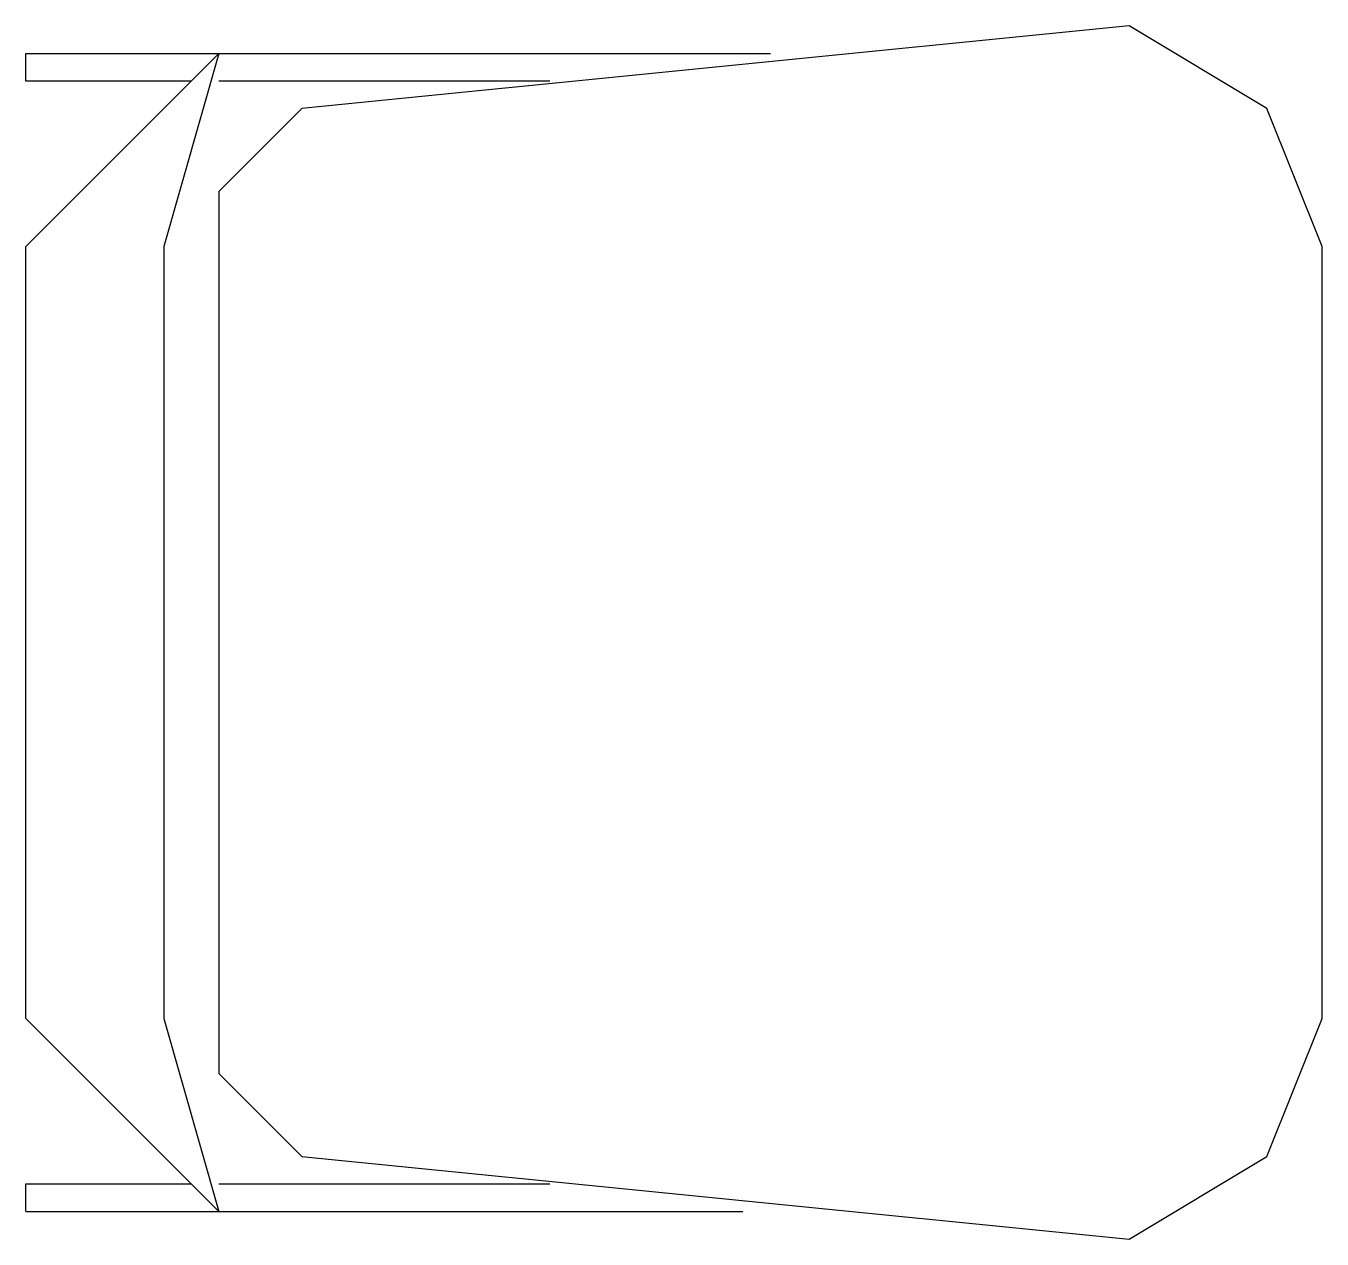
# Model space of a CAD drawing. Extents: x -0.597 to 0, y -0.279 to 0.279.
import ezdxf

# ---------------------------------------------------------------- set-up
doc = ezdxf.new("R2010")
doc.units = 0
doc.header["$LTSCALE"] = 2
doc.layers.get('0').update_dxf_attribs({"linetype": 'CONTINUOUS'})

msp = doc.modelspace()

# ---------------------------------------------------------------- linework, layer by layer
at = {"color": 0, "linetype": 'BYBLOCK'}
msp.add_lwpolyline([(-0.508, -0.2032), (-0.4699, -0.2413), (-0.0889, -0.2794), (-0.0254, -0.2413), (0, -0.1778), (0, 0.1778), (-0.0254, 0.2413), (-0.0889, 0.2794), (-0.4699, 0.2413), (-0.508, 0.2032)], close=True, dxfattribs=at)
for points in [[(-0.508, 0.2667), (-0.5334, 0.1778), (-0.5334, -0.1778), (-0.508, -0.2667), (-0.5969, -0.1778), (-0.5969, 0.1778), (-0.508, 0.2667)], [(-0.5207, 0.254), (-0.5969, 0.254), (-0.5969, 0.2667), (-0.254, 0.2667)], [(-0.3556, 0.254), (-0.508, 0.254)], [(-0.5969, -0.2667), (-0.5969, -0.254), (-0.5207, -0.254)], [(-0.508, -0.254), (-0.3556, -0.254)], [(-0.5969, -0.2667), (-0.2667, -0.2667)]]:
    msp.add_lwpolyline(points, dxfattribs=at)

doc.saveas('drawing.dxf')
